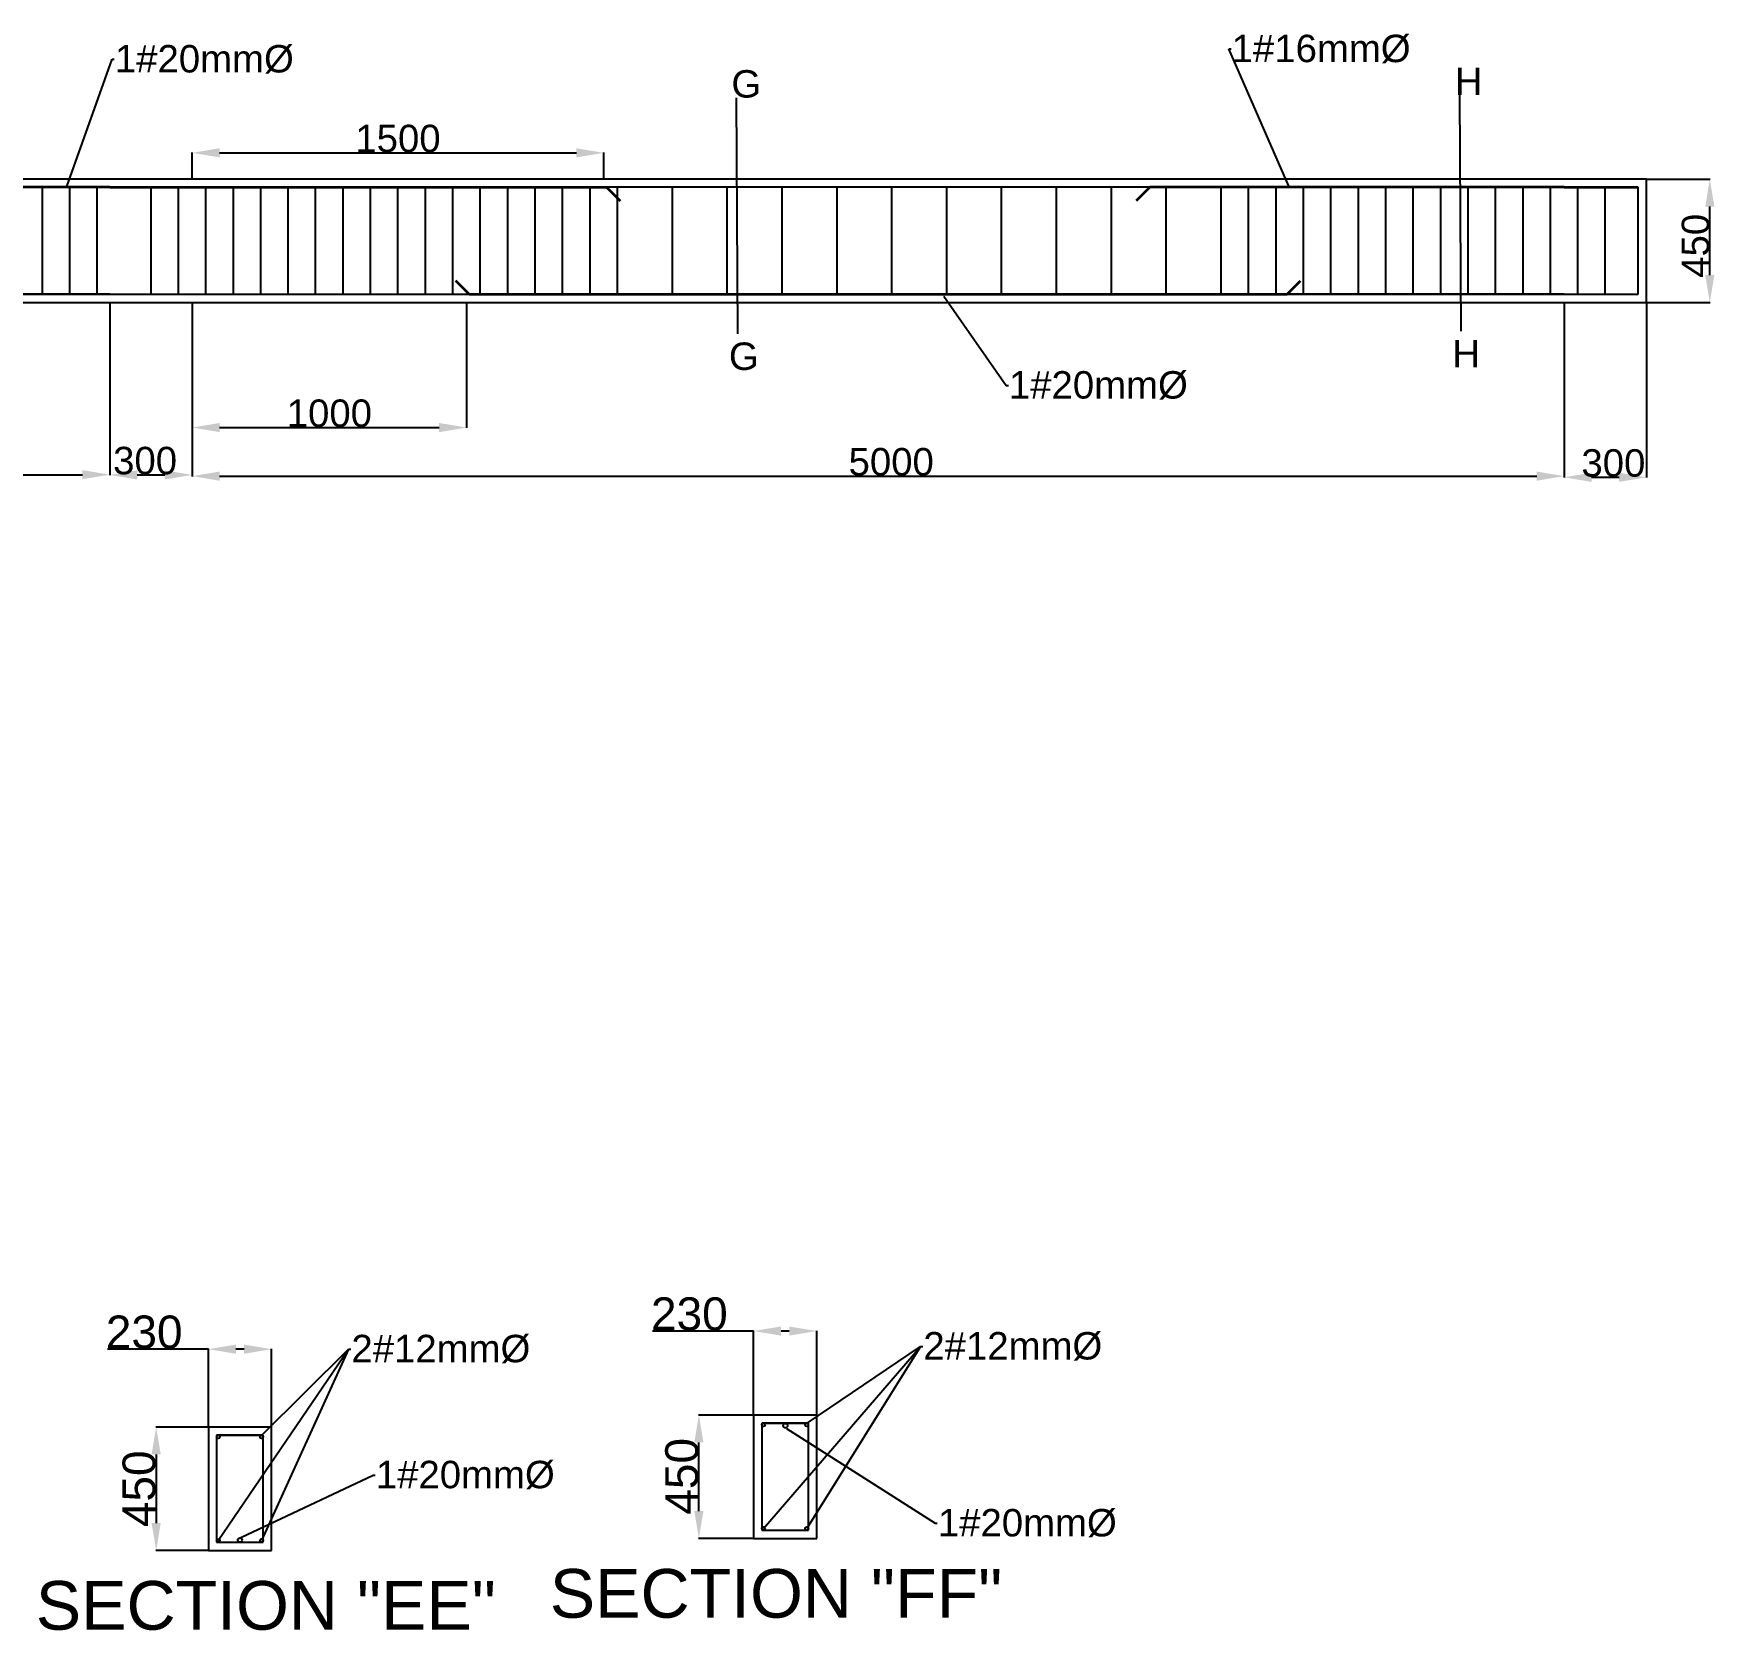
# Model space of a CAD drawing. Header units: inches. Extents: x 5684 to 22455, y 5609 to 13410.
# Drawn here: x 16330 to 22455, y 7304 to 13124 of the extents above; entities that cross this region are included whole.
import ezdxf
from ezdxf import colors
from ezdxf.entities.mleader import LeaderData, LeaderLine
from ezdxf.math import Vec2, Vec3

# ---------------------------------------------------------------- set-up
doc = ezdxf.new("R2010")
doc.units = ezdxf.units.IN
doc.header["$MEASUREMENT"] = 0
doc.styles.get("Standard").update_dxf_attribs({"font": 'arial.ttf'})
doc.dimstyles.new('ISO-25', dxfattribs={"dimtxt": 3, "dimasz": 100, "dimexe": 1.25, "dimexo": 0.625, "dimtad": 1, "dimtxsty": 'Standard', "dimcen": 2.5, "dimadec": 0, "dimazin": 0, "dimtfac": 1, "dimtmove": 0, "dimatfit": 3, "dimfxl": 1, "dimarcsym": 0})

# ---------------------------------------------------------------- blocks, each defined once
blk = doc.blocks.new('*D42')
at = {"color": 0, "lineweight": -2, "transparency": 16777216}
for p, q in [((10608, 12143.2), (10608, 11515.2)), ((16608, 12143.2), (16608, 11515.2)), ((10708, 11516.4), (16508, 11516.4))]:
    blk.add_line(p, q, dxfattribs=at)
at = {"color": 0, "transparency": 16777216}
for points in [[(10708, 11533.1), (10708, 11499.8), (10608, 11516.4)], [(16508, 11533.1), (16508, 11499.8), (16608, 11516.4)]]:
    blk.add_solid(points, dxfattribs=at)
at = {"layer": 'Defpoints', "color": 0, "transparency": 16777216}
for p in [(10608, 12143.8), (16608, 12143.8), (16608, 11516.4)]:
    blk.add_point(p, dxfattribs=at)
at = {"color": 0, "transparency": 16777216, "insert": (13640.6, 11568.1), "char_height": 85, "attachment_point": 5}
blk.add_mtext('{\\H1.17647x;6000}', dxfattribs=at)
blk = doc.blocks.new('*D43')
at = {"color": 0, "lineweight": -2, "transparency": 16777216}
for p, q in [((16908, 12143.2), (16908, 11509.9)), ((21908, 12143.2), (21908, 11509.9)), ((17008, 11511.2), (21808, 11511.2))]:
    blk.add_line(p, q, dxfattribs=at)
at = {"color": 0, "transparency": 16777216}
for points in [[(17008, 11527.8), (17008, 11494.5), (16908, 11511.2)], [(21808, 11527.8), (21808, 11494.5), (21908, 11511.2)]]:
    blk.add_solid(points, dxfattribs=at)
at = {"layer": 'Defpoints', "color": 0, "transparency": 16777216}
for p in [(16908, 12143.8), (21908, 12143.8), (21908, 11511.2)]:
    blk.add_point(p, dxfattribs=at)
at = {"color": 0, "transparency": 16777216, "insert": (19455.5, 11562.9), "char_height": 85, "attachment_point": 5}
blk.add_mtext('{\\H1.17647x;5000}', dxfattribs=at)
blk = doc.blocks.new('*D46')
at = {"color": 0, "lineweight": -2, "transparency": 16777216}
for p, q in [((16608, 12143.2), (16608, 11514.3)), ((16908, 12143.2), (16908, 11514.3)), ((16708, 11515.5), (16808, 11515.5))]:
    blk.add_line(p, q, dxfattribs=at)
at = {"color": 0, "transparency": 16777216}
for points in [[(16708, 11532.2), (16708, 11498.9), (16608, 11515.5)], [(16808, 11532.2), (16808, 11498.9), (16908, 11515.5)]]:
    blk.add_solid(points, dxfattribs=at)
at = {"layer": 'Defpoints', "color": 0, "transparency": 16777216}
for p in [(16608, 12143.8), (16908, 12143.8), (16908, 11515.5)]:
    blk.add_point(p, dxfattribs=at)
at = {"color": 0, "transparency": 16777216, "insert": (16736.4, 11567.2), "char_height": 85, "attachment_point": 5}
blk.add_mtext('{\\H1.17647x;300}', dxfattribs=at)
blk = doc.blocks.new('*D47')
at = {"color": 0, "lineweight": -2, "transparency": 16777216}
for p, q in [((21908, 12143.2), (21908, 11505.6)), ((22208, 12143.2), (22208, 11505.6)), ((22008, 11506.8), (22108, 11506.8))]:
    blk.add_line(p, q, dxfattribs=at)
at = {"color": 0, "transparency": 16777216}
for points in [[(22008, 11523.5), (22008, 11490.2), (21908, 11506.8)], [(22108, 11523.5), (22108, 11490.2), (22208, 11506.8)]]:
    blk.add_solid(points, dxfattribs=at)
at = {"layer": 'Defpoints', "color": 0, "transparency": 16777216}
for p in [(21908, 12143.8), (22208, 12143.8), (22208, 11506.8)]:
    blk.add_point(p, dxfattribs=at)
at = {"color": 0, "transparency": 16777216, "insert": (22087.4, 11558.5), "char_height": 85, "attachment_point": 5}
blk.add_mtext('{\\H1.17647x;300}', dxfattribs=at)
blk = doc.blocks.new('*D39')
at = {"color": 0, "lineweight": -2, "transparency": 16777216}
for p, q in [((16908, 12594.5), (16908, 12690.8)), ((17008, 12689.5), (18308, 12689.5)), ((18408, 12594.5), (18408, 12690.8))]:
    blk.add_line(p, q, dxfattribs=at)
at = {"color": 0, "transparency": 16777216}
for points in [[(17008, 12706.2), (17008, 12672.9), (16908, 12689.5)], [(18308, 12706.2), (18308, 12672.9), (18408, 12689.5)]]:
    blk.add_solid(points, dxfattribs=at)
at = {"layer": 'Defpoints', "color": 0, "transparency": 16777216}
for p in [(18408, 12689.5), (16908, 12593.8), (18408, 12593.8)]:
    blk.add_point(p, dxfattribs=at)
at = {"color": 0, "transparency": 16777216, "insert": (17658, 12741.2), "char_height": 85, "attachment_point": 5}
blk.add_mtext('{\\H1.17647x;1500}', dxfattribs=at)
blk = doc.blocks.new('*D40')
at = {"color": 0, "lineweight": -2, "transparency": 16777216}
for p, q in [((16908, 12143.2), (16908, 11686.9)), ((17908, 12143.2), (17908, 11686.9)), ((17008, 11688.2), (17808, 11688.2))]:
    blk.add_line(p, q, dxfattribs=at)
at = {"color": 0, "transparency": 16777216}
for points in [[(17008, 11704.8), (17008, 11671.5), (16908, 11688.2)], [(17808, 11704.8), (17808, 11671.5), (17908, 11688.2)]]:
    blk.add_solid(points, dxfattribs=at)
at = {"layer": 'Defpoints', "color": 0, "transparency": 16777216}
for p in [(16908, 12143.8), (17908, 12143.8), (17908, 11688.2)]:
    blk.add_point(p, dxfattribs=at)
at = {"color": 0, "transparency": 16777216, "insert": (17408, 11739.9), "char_height": 85, "attachment_point": 5}
blk.add_mtext('{\\H1.17647x;1000}', dxfattribs=at)
blk = doc.blocks.new('*D49')
at = {"color": 0, "lineweight": -2, "transparency": 16777216}
for p, q in [((22208.6, 12593.8), (22440, 12593.8)), ((22438.8, 12243.8), (22438.8, 12493.8)), ((22208.6, 12143.8), (22440, 12143.8))]:
    blk.add_line(p, q, dxfattribs=at)
at = {"color": 0, "transparency": 16777216}
for points in [[(22422.1, 12493.8), (22455.4, 12493.8), (22438.8, 12593.8)], [(22422.1, 12243.8), (22455.4, 12243.8), (22438.8, 12143.8)]]:
    blk.add_solid(points, dxfattribs=at)
at = {"layer": 'Defpoints', "color": 0, "transparency": 16777216}
for p in [(22208, 12593.8), (22438.8, 12593.8), (22208, 12143.8)]:
    blk.add_point(p, dxfattribs=at)
at = {"color": 0, "transparency": 16777216, "insert": (22387.1, 12350.6), "char_height": 85, "attachment_point": 5, "rotation": 90}
blk.add_mtext('{\\H1.17647x;450}', dxfattribs=at)
blk = doc.blocks.new('*D58')
at = {"color": 0, "lineweight": -2, "transparency": 16777216}
for p, q in [((16967.1, 8328.9), (16599.1, 8328.9)), ((16967.1, 8045.7), (16967.1, 8330.1)), ((17097.1, 8328.9), (17067.1, 8328.9)), ((17197.1, 8045.7), (17197.1, 8330.1))]:
    blk.add_line(p, q, dxfattribs=at)
at = {"color": 0, "transparency": 16777216}
for points in [[(17067.1, 8345.6), (17067.1, 8312.2), (16967.1, 8328.9)], [(17097.1, 8345.6), (17097.1, 8312.2), (17197.1, 8328.9)]]:
    blk.add_solid(points, dxfattribs=at)
at = {"layer": 'Defpoints', "color": 0, "transparency": 16777216}
for p in [(16967.1, 8328.9), (16967.1, 8045.1), (17197.1, 8045.1)]:
    blk.add_point(p, dxfattribs=at)
at = {"color": 0, "transparency": 16777216, "insert": (16733.1, 8390.8), "char_height": 3, "attachment_point": 5}
blk.add_mtext('{\\H40x;230}', dxfattribs=at)
blk = doc.blocks.new('*D59')
at = {"color": 0, "lineweight": -2, "transparency": 16777216}
for p, q in [((16966.5, 8045.1), (16775.5, 8045.1)), ((16776.8, 7945.1), (16776.8, 7695.1)), ((16966.5, 7595.1), (16775.5, 7595.1))]:
    blk.add_line(p, q, dxfattribs=at)
at = {"color": 0, "transparency": 16777216}
for points in [[(16760.1, 7945.1), (16793.4, 7945.1), (16776.8, 8045.1)], [(16760.1, 7695.1), (16793.4, 7695.1), (16776.8, 7595.1)]]:
    blk.add_solid(points, dxfattribs=at)
at = {"layer": 'Defpoints', "color": 0, "transparency": 16777216}
for p in [(16967.1, 8045.1), (16776.8, 7595.1), (16967.1, 7595.1)]:
    blk.add_point(p, dxfattribs=at)
at = {"color": 0, "transparency": 16777216, "insert": (16714.9, 7820.1), "char_height": 3, "attachment_point": 5, "rotation": 90}
blk.add_mtext('{\\H40x;450}', dxfattribs=at)
blk = doc.blocks.new('*D60')
at = {"color": 0, "lineweight": -2, "transparency": 16777216}
for p, q in [((18953.2, 8088.9), (18753.4, 8088.9)), ((18754.6, 7738.9), (18754.6, 7988.9)), ((18953.2, 7638.9), (18753.4, 7638.9))]:
    blk.add_line(p, q, dxfattribs=at)
at = {"color": 0, "transparency": 16777216}
for points in [[(18738, 7988.9), (18771.3, 7988.9), (18754.6, 8088.9)], [(18738, 7738.9), (18771.3, 7738.9), (18754.6, 7638.9)]]:
    blk.add_solid(points, dxfattribs=at)
at = {"layer": 'Defpoints', "color": 0, "transparency": 16777216}
for p in [(18754.6, 8088.9), (18953.9, 8088.9), (18953.9, 7638.9)]:
    blk.add_point(p, dxfattribs=at)
at = {"color": 0, "transparency": 16777216, "insert": (18692.7, 7865.5), "char_height": 3, "attachment_point": 5, "rotation": 90}
blk.add_mtext('{\\H40x;450}', dxfattribs=at)
blk = doc.blocks.new('*D61')
at = {"color": 0, "lineweight": -2, "transparency": 16777216}
for p, q in [((18953.9, 8395.1), (18585.8, 8395.1)), ((18953.9, 8089.5), (18953.9, 8396.3)), ((19083.9, 8395.1), (19053.9, 8395.1)), ((19183.9, 8089.5), (19183.9, 8396.3))]:
    blk.add_line(p, q, dxfattribs=at)
at = {"color": 0, "transparency": 16777216}
for points in [[(19053.9, 8411.7), (19053.9, 8378.4), (18953.9, 8395.1)], [(19083.9, 8411.7), (19083.9, 8378.4), (19183.9, 8395.1)]]:
    blk.add_solid(points, dxfattribs=at)
at = {"layer": 'Defpoints', "color": 0, "transparency": 16777216}
for p in [(18953.9, 8395.1), (18953.9, 8088.9), (19183.9, 8088.9)]:
    blk.add_point(p, dxfattribs=at)
at = {"color": 0, "transparency": 16777216, "insert": (18719.9, 8457), "char_height": 3, "attachment_point": 5}
blk.add_mtext('{\\H40x;230}', dxfattribs=at)

msp = doc.modelspace()

# ---------------------------------------------------------------- linework, layer by layer
for p, q in [((18896.204, 12030.161), (18891.953, 12889.968)), ((21532.593, 12039.319), (21528.342, 12899.127)), ((22208.016, 12593.828), (6008.016, 12593.828)), ((22178.016, 12563.828), (6710.079, 12563.828)), ((16361.957, 12173.828), (16361.957, 12563.828)), ((16461.957, 12173.828), (16461.957, 12563.828)), ((16561.957, 12173.828), (16561.957, 12563.828)), ((16758.016, 12173.828), (16758.016, 12563.828)), ((16858.016, 12173.828), (16858.016, 12563.828)), ((16958.016, 12173.828), (16958.016, 12563.828)), ((17058.016, 12173.828), (17058.016, 12563.828)), ((17158.016, 12173.828), (17158.016, 12563.828)), ((17258.016, 12173.828), (17258.016, 12563.828)), ((17358.016, 12173.828), (17358.016, 12563.828)), ((17458.016, 12173.828), (17458.016, 12563.828)), ((17558.016, 12173.828), (17558.016, 12563.828)), ((17658.016, 12173.828), (17658.016, 12563.828)), ((17758.016, 12173.828), (17758.016, 12563.828)), ((17858.016, 12173.828), (17858.016, 12563.828)), ((17958.016, 12173.828), (17958.016, 12563.828)), ((18058.016, 12173.828), (18058.016, 12563.828)), ((18158.016, 12173.828), (18158.016, 12563.828)), ((18258.016, 12173.828), (18258.016, 12563.828)), ((18358.016, 12173.828), (18358.016, 12563.828)), ((18458.016, 12173.828), (18458.016, 12563.828)), ((18658.016, 12173.828), (18658.016, 12563.828)), ((18858.016, 12173.828), (18858.016, 12563.828)), ((19058.016, 12173.828), (19058.016, 12563.828)), ((19258.016, 12173.828), (19258.016, 12563.828)), ((19458.016, 12173.828), (19458.016, 12563.828)), ((19658.016, 12173.828), (19658.016, 12563.828)), ((19858.016, 12173.828), (19858.016, 12563.828)), ((20058.016, 12173.828), (20058.016, 12563.828)), ((20258.016, 12173.828), (20258.016, 12563.828)), ((20458.016, 12173.828), (20458.016, 12563.828)), ((20658.016, 12173.828), (20658.016, 12563.828)), ((20758.016, 12173.828), (20758.016, 12563.828)), ((20858.016, 12173.828), (20858.016, 12563.828)), ((20958.016, 12173.828), (20958.016, 12563.828)), ((21058.016, 12173.828), (21058.016, 12563.828)), ((21158.016, 12173.828), (21158.016, 12563.828)), ((21258.016, 12173.828), (21258.016, 12563.828)), ((21358.016, 12173.828), (21358.016, 12563.828)), ((21458.016, 12173.828), (21458.016, 12563.828)), ((21558.016, 12173.828), (21558.016, 12563.828)), ((21658.016, 12173.828), (21658.016, 12563.828)), ((21758.016, 12173.828), (21758.016, 12563.828)), ((21858.016, 12173.828), (21858.016, 12563.828)), ((21958.016, 12173.828), (21958.016, 12563.828)), ((22058.016, 12173.828), (22058.016, 12563.828)), ((22178.016, 12173.828), (22178.016, 12563.828)), ((22208.016, 12143.828), (22208.016, 12593.828)), ((10608.016, 12173.828), (16608.016, 12173.828)), ((10608.016, 12143.828), (16608.016, 12143.828)), ((16608.016, 12173.828), (16908.016, 12173.828)), ((16608.016, 12143.828), (16608.016, 11908.704)), ((16608.016, 12143.828), (16908.016, 12143.828)), ((16908.016, 12173.828), (21908.016, 12173.828)), ((16908.016, 12173.828), (17908.016, 12173.828)), ((16908.016, 12143.828), (16908.016, 11898.15)), ((16908.016, 12143.828), (21908.016, 12143.828)), ((17908.016, 12173.828), (17918.016, 12173.828)), ((20908.016, 12173.828), (20898.016, 12173.828)), ((21908.016, 12173.828), (20908.016, 12173.828)), ((21908.016, 12173.828), (22178.016, 12173.828)), ((21908.016, 12143.828), (21908.016, 11902.493)), ((21908.016, 12143.828), (22208.016, 12143.828)), ((22208.016, 12143.828), (22208.016, 11895.436)), ((18989.888, 7674.875), (19562.639, 8339.302)), ((19562.639, 8339.302), (19147.749, 7674.998)), ((17003.123, 7631.045), (17478.288, 8329.275)), ((17478.288, 8329.275), (17160.985, 7631.168)), ((18953.866, 8088.884), (18953.866, 7638.884)), ((19183.866, 8088.884), (18953.866, 8088.884)), ((19183.866, 7638.884), (19183.866, 8088.884)), ((16967.101, 8045.054), (16967.101, 7595.054)), ((17197.101, 8045.054), (16967.101, 8045.054)), ((17197.101, 7595.054), (17197.101, 8045.054)), ((18983.866, 8058.884), (18983.866, 7668.884)), ((19153.866, 8058.884), (18983.866, 8058.884)), ((19153.866, 7668.884), (19153.866, 8058.884)), ((16997.101, 8015.054), (16997.101, 7625.054)), ((17167.101, 8015.054), (16997.101, 8015.054)), ((17167.101, 7625.054), (17167.101, 8015.054)), ((18983.866, 7668.884), (19153.866, 7668.884)), ((16997.101, 7625.054), (17167.101, 7625.054)), ((18953.866, 7638.884), (19183.866, 7638.884)), ((16967.101, 7595.054), (17197.101, 7595.054))]:
    msp.add_line(p, q)
at = {"lineweight": 35}
for p, q in [((16608.016, 12563.828), (14808.016, 12563.828)), ((16608.016, 12563.828), (16908.016, 12563.828)), ((16908.016, 12563.828), (18408.016, 12563.828)), ((18408.016, 12563.828), (18418.016, 12563.828)), ((18418.016, 12563.828), (18467.513, 12514.33)), ((20398.016, 12563.828), (20348.519, 12514.33)), ((20408.016, 12563.828), (20398.016, 12563.828)), ((21908.016, 12563.828), (20408.016, 12563.828)), ((21908.016, 12563.828), (22178.016, 12563.828)), ((17918.016, 12173.828), (17868.519, 12223.325)), ((20898.016, 12173.828), (20947.513, 12223.325)), ((17918.016, 12173.828), (20898.016, 12173.828))]:
    msp.add_line(p, q, dxfattribs=at)
at = {"lineweight": -2}
msp.add_line((16608.016, 12173.828), (15408.016, 12173.828), dxfattribs=at)
for centre, radius in [((18989.888, 8052.804), 6), ((19069.808, 8050.208), 8), ((19147.755, 8052.804), 6), ((17003.123, 8008.975), 6), ((17160.99, 8008.975), 6), ((18989.888, 7674.875), 6), ((19147.749, 7674.998), 6), ((17003.123, 7631.045), 6), ((17082.033, 7632.938), 8), ((17160.985, 7631.168), 6)]:
    msp.add_circle(centre, radius)

# ---------------------------------------------------------------- texts
at = {"attachment_point": 1}
for s, width, gutter_width, insert, char_height in [('G', 137.05478, 12.5, (18873.058, 12990.888), 100), ('H', 137.05478, 12.5, (21509.447, 13000.046), 100), ('H', 137.05478, 12.5, (21500.373, 12007.286), 100), ('G', 137.05478, 12.5, (18863.985, 11998.128), 100), ('SECTION "EE"', 7737.0629, 887.087, (16338.016, 7483.912), 177.41749), ('SECTION "FF"', 7737.0629, 887.087, (18211.196, 7527.642), 177.41749)]:
    msp.add_mtext_dynamic_manual_height_columns(s, width=width, gutter_width=gutter_width, heights=[0], dxfattribs=dict(at, insert=insert, char_height=char_height))

# ---------------------------------------------------------------- dimensions: what is measured, and where the dimension line sits
for base, p1, p2, picture, middle in [((18408.016, 12689.548), (16908.016, 12593.828), (18408.016, 12593.828), '*D39', (17658.016, 12689.548)), ((16608.016, 11516.425), (10608.016, 12143.828), (16608.016, 12143.828), '*D42', (13640.583, 11516.425)), ((16908.016, 11515.53), (16608.016, 12143.828), (16908.016, 12143.828), '*D46', (16736.368, 11515.53)), ((21908.016, 11511.178), (16908.016, 12143.828), (21908.016, 12143.828), '*D43', (19455.473, 11511.178)), ((17908.016, 11688.181), (16908.016, 12143.828), (17908.016, 12143.828), '*D40', (17408.016, 11688.181)), ((22208.016, 11506.831), (21908.016, 12143.828), (22208.016, 12143.828), '*D47', (22087.358, 11506.831))]:
    dim = msp.add_linear_dim(base=base, p1=p1, p2=p2, text='{\\H1.17647x;<>}', dimstyle='ISO-25', override={"dimtxt": 85})
    dim.commit()
    dim.dimension.update_dxf_attribs({"geometry": picture, "text_midpoint": middle, "dimtype": 160})
dim = msp.add_linear_dim(base=(22438.77, 12593.828), p1=(22208.016, 12143.828), p2=(22208.016, 12593.828), angle=90, text='{\\H1.17647x;<>}', dimstyle='ISO-25', override={"dimtxt": 85})
dim.commit()
dim.dimension.update_dxf_attribs({"geometry": '*D49', "text_midpoint": (22438.77, 12350.585), "dimtype": 160})
for base, p1, p2, picture, middle in [((18953.866, 8395.064), (19183.866, 8088.884), (18953.866, 8088.884), '*D61', (18719.857, 8456.999)), ((16967.101, 8328.899), (17197.101, 8045.054), (16967.101, 8045.054), '*D58', (16733.093, 8390.834))]:
    dim = msp.add_linear_dim(base=base, p1=p1, p2=p2, text='{\\H40x;<>}', dimstyle='ISO-25')
    dim.commit()
    dim.dimension.update_dxf_attribs({"geometry": picture, "text_midpoint": middle})
dim = msp.add_linear_dim(base=(18754.63, 8088.884), p1=(18953.866, 7638.884), p2=(18953.866, 8088.884), angle=90, text='{\\H40x;<>}', dimstyle='ISO-25')
dim.commit()
dim.dimension.update_dxf_attribs({"geometry": '*D60', "text_midpoint": (18754.63, 7865.548), "dimtype": 160})
dim = msp.add_linear_dim(base=(16776.755, 7595.054), p1=(16967.101, 8045.054), p2=(16967.101, 7595.054), angle=90, text='{\\H40x;<>}', dimstyle='ISO-25')
dim.commit()
dim.dimension.update_dxf_attribs({"geometry": '*D59', "text_midpoint": (16714.861, 7820.054)})

# ---------------------------------------------------------------- leaders
ml = msp.add_multileader_mtext('Standard')
ml.set_content('1#16mm%%C', color=256)
ml.set_leader_properties()
ml.build(insert=Vec2(0, 0))
ctx = ml.context
ctx.base_point, ctx.char_height, ctx.plane_origin = Vec3(20694.289, 13068.007), 100, Vec3(20905.944, 12564.038)
notes = []
notes.append((ctx, [(0, (1, 1, 0), (20686.289, 13068.007), (1, 0), 8, [(0, [(20905.944, 12564.038)], 0, [])])]))
ctx.mtext.insert, ctx.mtext.flow_direction = Vec3(20696.289, 13120.019), 5
ml = msp.add_multileader_mtext('Standard')
ml.set_content('1#20mm%%C', color=256)
ml.set_leader_properties()
ml.build(insert=Vec2(0, 0))
ctx = ml.context
ctx.base_point, ctx.char_height, ctx.plane_origin = Vec3(16624.287, 13030.395), 100, Vec3(16756.994, 12564.038)
notes.append((ctx, [(0, (1, 1, 0), (16616.287, 13030.395), (1, 0), 8, [(0, [(16449.832, 12563.089)], 0, [])])]))
ctx.mtext.insert, ctx.mtext.flow_direction = Vec3(16626.287, 13082.407), 5
ml = msp.add_multileader_mtext('Standard')
ml.set_content('1#20mm%%C', color=256)
ml.set_leader_properties()
ml.build(insert=Vec2(0, 0))
ctx = ml.context
ctx.base_point, ctx.char_height, ctx.plane_origin = Vec3(19882.391, 11841.758), 100, Vec3(19644.461, 12170.883)
notes.append((ctx, [(0, (1, 1, 0), (19874.391, 11841.758), (1, 0), 8, [(0, [(19644.461, 12170.883)], 0, [])])]))
ctx.mtext.insert, ctx.mtext.flow_direction = Vec3(19884.391, 11893.77), 5
ml = msp.add_multileader_mtext('Standard')
ml.set_content('2#12mm%%C', color=256)
ml.set_leader_properties()
ml.build(insert=Vec2(0, 0))
ctx = ml.context
ctx.base_point, ctx.char_height, ctx.plane_origin = Vec3(19570.639, 8339.302), 100, Vec3(18991.612, 8058.611)
notes.append((ctx, [(0, (1, 1, 0), (19562.639, 8339.302), (1, 0), 8, [(1, [(18991.612, 8058.611), (19149.148, 8059.01)], 0, [])])]))
ctx.mtext.insert, ctx.mtext.flow_direction = Vec3(19572.639, 8391.314), 5
ml = msp.add_multileader_mtext('Standard')
ml.set_content('2#12mm%%C', color=256)
ml.set_leader_properties()
ml.build(insert=Vec2(0, 0))
ctx = ml.context
ctx.base_point, ctx.char_height, ctx.plane_origin = Vec3(17486.288, 8329.275), 100, Vec3(17004.162, 8014.781)
notes.append((ctx, [(0, (1, 1, 0), (17478.288, 8329.275), (1, 0), 8, [(1, [(17004.162, 8014.781), (17161.697, 8015.181)], 0, [])])]))
ctx.mtext.insert, ctx.mtext.flow_direction = Vec3(17488.288, 8381.288), 5
ml = msp.add_multileader_mtext('Standard')
ml.set_content('1#20mm%%C', color=256)
ml.set_leader_properties()
ml.build(insert=Vec2(0, 0))
ctx = ml.context
ctx.base_point, ctx.char_height, ctx.plane_origin = Vec3(19623.539, 7694.486), 100, Vec3(19070.44, 8041.644)
notes.append((ctx, [(0, (1, 1, 0), (19615.539, 7694.486), (1, 0), 8, [(0, [(19070.44, 8041.644)], 0, [])])]))
ctx.mtext.insert, ctx.mtext.flow_direction = Vec3(19625.539, 7746.498), 5
ml = msp.add_multileader_mtext('Standard')
ml.set_content('1#20mm%%C', color=256)
ml.set_leader_properties()
ml.build(insert=Vec2(0, 0))
ctx = ml.context
ctx.base_point, ctx.char_height, ctx.plane_origin = Vec3(17575.272, 7870.063), 100, Vec3(17082.055, 7641.132)
notes.append((ctx, [(0, (1, 1, 0), (17567.272, 7870.063), (1, 0), 8, [(0, [(17082.055, 7641.132)], 0, [])])]))
ctx.mtext.insert, ctx.mtext.flow_direction = Vec3(17577.272, 7922.075), 5
for ctx, leaders in notes:
    for number, flags, end, landing, length, lines in leaders:
        leader = LeaderData()
        leader.index, (leader.has_last_leader_line, leader.has_dogleg_vector, leader.attachment_direction) = number, flags
        leader.last_leader_point, leader.dogleg_vector, leader.dogleg_length = Vec3(end), Vec3(landing), length
        for number, points, colour, breaks in lines:
            line = LeaderLine()
            line.index, line.vertices, line.color, line.breaks = number, Vec3.list(points), colors.encode_raw_color(colour), breaks
            leader.lines.append(line)
        ctx.leaders.append(leader)

doc.saveas('drawing.dxf')
